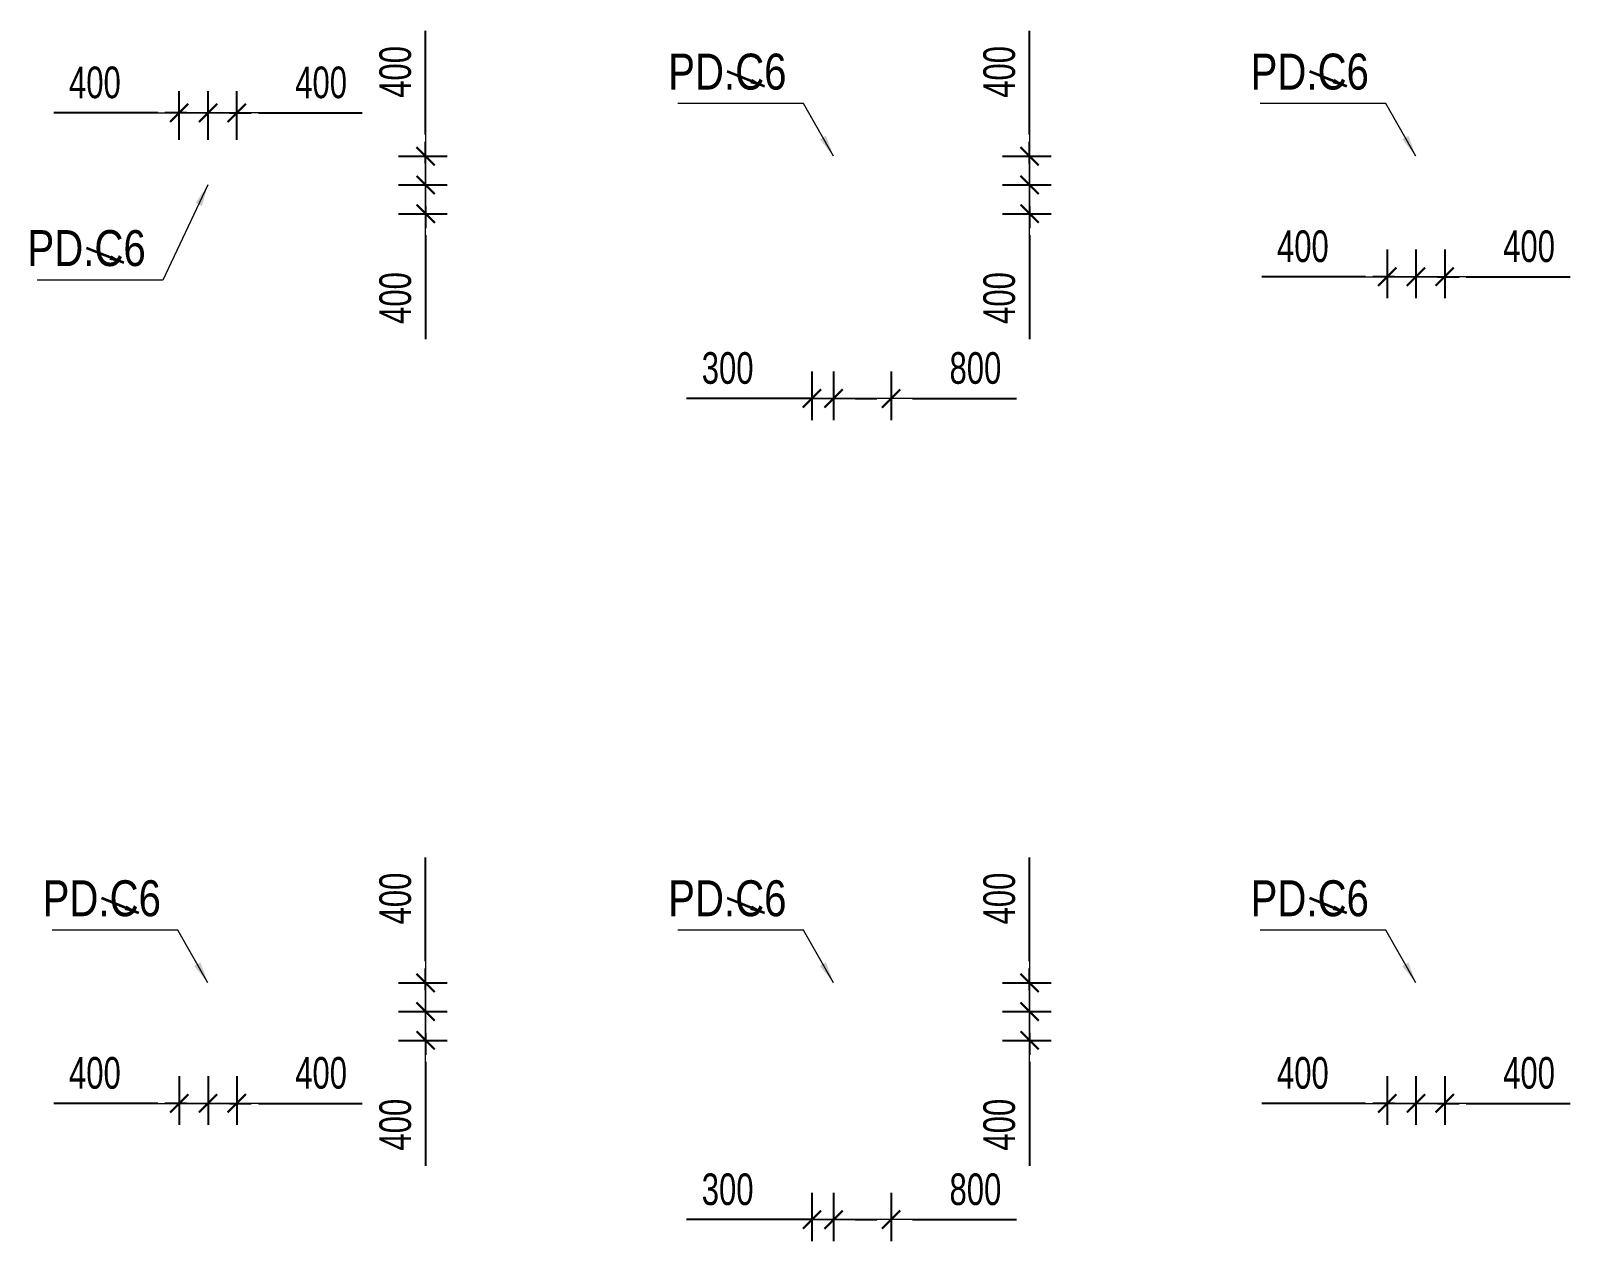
# Model space of a CAD drawing. Header units: millimetres. Extents: x -259680 to 286077, y -1281 to 94455.
# Drawn here: x 6735 to 28145, y 2206 to 19045 of the extents above; entities that cross this region are included whole.
import ezdxf
from ezdxf.enums import TextEntityAlignment as Align

# ---------------------------------------------------------------- set-up
doc = ezdxf.new("R2010")
doc.units = ezdxf.units.MM
doc.layers.get('Defpoints').update_dxf_attribs({"color": 151, "lineweight": 9})
for name, color, linetype, lineweight in [('$0$C1', 20, 'Continuous', 35), ('$1$NDC_S_ANNO', 7, 'Continuous', 20), ('$1$NDC_S_DIM', 1, 'Continuous', 15), ('NDC_S_DIM', 1, 'Continuous', 15)]:
    doc.layers.add(name, color=color, linetype=linetype, lineweight=lineweight)
doc.styles.add('$1$NDC_DIM', font='', dxfattribs={"width": 0.75})
doc.styles.add('$2$ARIAL', font='arial.ttf', dxfattribs={"width": 0.8})
doc.styles.add('NDC_DIM', font='', dxfattribs={"width": 0.75})
doc.styles.get('$1$NDC_DIM').set_extended_font_data('Dotum')
doc.styles.get('NDC_DIM').set_extended_font_data('Dotum')
doc.dimstyles.new('$0$NDC_dim_150', dxfattribs={"dimscale": 150, "dimtxt": 2.2, "dimasz": 1.5, "dimexe": 1.5, "dimexo": 2.5, "dimgap": 1, "dimtad": 1, "dimdec": 0, "dimzin": 0, "dimdsep": 46, "dimtxsty": '$1$NDC_DIM', "dimblk": '$1$DIMMARK', "dimcen": 0.09, "dimdle": 1.2, "dimclrd": 1, "dimclre": 1, "dimclrt": 3, "dimadec": 0, "dimazin": 0, "dimtfac": 1, "dimtdec": 0, "dimtix": 1, "dimtofl": 0, "dimtmove": 0, "dimatfit": 3, "dimfxl": 6, "dimfxlon": 1, "dimtolj": 1, "dimtzin": 0, "dimarcsym": 0})
doc.dimstyles.new('$1$NDC_dim_iso', dxfattribs={"dimtxt": 2.2, "dimasz": 1, "dimexe": 1.5, "dimexo": 2.5, "dimgap": 1, "dimtad": 1, "dimdec": 0, "dimzin": 0, "dimdsep": 46, "dimtxsty": '$1$NDC_DIM', "dimblk": '$1$DIMMARK', "dimcen": 0.09, "dimdle": 1.2, "dimclrd": 1, "dimclre": 1, "dimclrt": 3, "dimadec": 0, "dimazin": 0, "dimtfac": 1, "dimtdec": 0, "dimtix": 1, "dimtofl": 0, "dimtmove": 0, "dimatfit": 3, "dimfxl": 6, "dimfxlon": 1, "dimtolj": 1, "dimtzin": 0, "dimarcsym": 0})
doc.dimstyles.new('NDC_dim_200', dxfattribs={"dimscale": 200, "dimtxt": 2.2, "dimasz": 1.5, "dimexe": 1.5, "dimexo": 2.5, "dimgap": 1, "dimtad": 1, "dimdec": 0, "dimzin": 0, "dimdsep": 46, "dimtxsty": 'NDC_DIM', "dimblk": 'DIMMARK', "dimcen": 0.09, "dimdle": 1.2, "dimclrd": 1, "dimclre": 1, "dimclrt": 3, "dimadec": 0, "dimazin": 0, "dimtfac": 1, "dimtdec": 0, "dimtix": 1, "dimtofl": 0, "dimtmove": 0, "dimatfit": 3, "dimfxl": 6, "dimfxlon": 1, "dimtolj": 1, "dimtzin": 0, "dimarcsym": 0})

# ---------------------------------------------------------------- blocks, each defined once
blk = doc.blocks.new('$1$DIMMARK')
at = {"layer": '$1$NDC_S_DIM', "color": 1}
blk.add_line((-1.5, 0), (1, 0), dxfattribs=at)
at = {"layer": '$1$NDC_S_DIM', "color": 2, "const_width": 0.1}
blk.add_lwpolyline([(-0.424, -0.424), (0.424, 0.424)], dxfattribs=at)
blk = doc.blocks.new('DIMMARK')
at = {"layer": 'NDC_S_DIM', "color": 1}
blk.add_line((-1.5, 0), (1, 0), dxfattribs=at)
at = {"layer": 'NDC_S_DIM', "color": 2, "const_width": 0.1}
blk.add_lwpolyline([(-0.424, -0.424), (0.424, 0.424)], dxfattribs=at)
blk = doc.blocks.new('*D318')
at = {"layer": 'Defpoints', "color": 0, "ltscale": 100, "transparency": 16777216}
for p in [(9600, 17903), (9200, 17028), (9600, 17028)]:
    blk.add_point(p, dxfattribs=at)
at = {"layer": 'NDC_S_DIM', "color": 1, "lineweight": -2, "ltscale": 100, "transparency": 16777216}
for p, q in [((9200, 17528), (9200, 18203)), ((9600, 17528), (9600, 18203)), ((8900, 17903), (8600, 17903)), ((9900, 17903), (11345, 17903))]:
    blk.add_line(p, q, dxfattribs=at)
at = {"layer": 'NDC_S_DIM', "color": 1, "lineweight": -2, "ltscale": 100, "transparency": 16777216, "xscale": 300, "yscale": 300, "zscale": 300}
blk.add_blockref('DIMMARK', (9200, 17903), dxfattribs=at)
at = {"layer": 'NDC_S_DIM', "color": 1, "lineweight": -2, "ltscale": 100, "transparency": 16777216, "xscale": 300, "yscale": 300, "zscale": 300, "rotation": 180}
blk.add_blockref('DIMMARK', (9600, 17903), dxfattribs=at)
at = {"layer": 'NDC_S_DIM', "color": 3, "ltscale": 100, "transparency": 16777216, "insert": (10773, 18324), "char_height": 440, "attachment_point": 5, "style": 'NDC_DIM'}
blk.add_mtext('\\A1;400', dxfattribs=at)
blk = doc.blocks.new('*D319')
at = {"layer": 'Defpoints', "color": 0, "ltscale": 100, "transparency": 16777216}
for p in [(9200, 17903), (8800, 17028), (9200, 17028)]:
    blk.add_point(p, dxfattribs=at)
at = {"layer": 'NDC_S_DIM', "color": 1, "lineweight": -2, "ltscale": 100, "transparency": 16777216}
for p, q in [((8800, 17528), (8800, 18203)), ((9200, 17528), (9200, 18203)), ((8500, 17903), (7055, 17903)), ((9500, 17903), (9800, 17903))]:
    blk.add_line(p, q, dxfattribs=at)
at = {"layer": 'NDC_S_DIM', "color": 1, "lineweight": -2, "ltscale": 100, "transparency": 16777216, "xscale": 300, "yscale": 300, "zscale": 300}
blk.add_blockref('DIMMARK', (8800, 17903), dxfattribs=at)
at = {"layer": 'NDC_S_DIM', "color": 1, "lineweight": -2, "ltscale": 100, "transparency": 16777216, "xscale": 300, "yscale": 300, "zscale": 300, "rotation": 180}
blk.add_blockref('DIMMARK', (9200, 17903), dxfattribs=at)
at = {"layer": 'NDC_S_DIM', "color": 3, "ltscale": 100, "transparency": 16777216, "insert": (7627, 18324), "char_height": 440, "attachment_point": 5, "style": 'NDC_DIM'}
blk.add_mtext('\\A1;400', dxfattribs=at)
blk = doc.blocks.new('*D320')
at = {"layer": 'Defpoints', "color": 0, "ltscale": 100, "transparency": 16777216}
for p in [(11351, 17300), (12227, 17300), (11351, 16900)]:
    blk.add_point(p, dxfattribs=at)
at = {"layer": 'NDC_S_DIM', "color": 1, "lineweight": -2, "ltscale": 100, "transparency": 16777216}
for p, q in [((12227, 17600), (12227, 19045)), ((11851, 17300), (12527, 17300)), ((11851, 16900), (12527, 16900)), ((12227, 16600), (12227, 16300))]:
    blk.add_line(p, q, dxfattribs=at)
at = {"layer": 'NDC_S_DIM', "color": 1, "lineweight": -2, "ltscale": 100, "transparency": 16777216, "xscale": 300, "yscale": 300, "zscale": 300}
for p, rotation in [((12227, 17300), 270), ((12227, 16900), 90)]:
    blk.add_blockref('DIMMARK', p, dxfattribs=dict(at, rotation=rotation))
at = {"layer": 'NDC_S_DIM', "color": 3, "ltscale": 100, "transparency": 16777216, "insert": (11806, 18473), "char_height": 440, "attachment_point": 5, "rotation": 90, "style": 'NDC_DIM'}
blk.add_mtext('\\A1;400', dxfattribs=at)
blk = doc.blocks.new('*D321')
at = {"layer": 'Defpoints', "color": 0, "ltscale": 100, "transparency": 16777216}
for p in [(11351, 16900), (12227, 16900), (11351, 16500)]:
    blk.add_point(p, dxfattribs=at)
at = {"layer": 'NDC_S_DIM', "color": 1, "lineweight": -2, "ltscale": 100, "transparency": 16777216}
for p, q in [((12227, 17200), (12227, 17500)), ((11851, 16900), (12527, 16900)), ((11851, 16500), (12527, 16500)), ((12227, 16200), (12227, 14755))]:
    blk.add_line(p, q, dxfattribs=at)
at = {"layer": 'NDC_S_DIM', "color": 1, "lineweight": -2, "ltscale": 100, "transparency": 16777216, "xscale": 300, "yscale": 300, "zscale": 300}
for p, rotation in [((12227, 16900), 270), ((12227, 16500), 90)]:
    blk.add_blockref('DIMMARK', p, dxfattribs=dict(at, rotation=rotation))
at = {"layer": 'NDC_S_DIM', "color": 3, "ltscale": 100, "transparency": 16777216, "insert": (11806, 15327), "char_height": 440, "attachment_point": 5, "rotation": 90, "style": 'NDC_DIM'}
blk.add_mtext('\\A1;400', dxfattribs=at)
blk = doc.blocks.new('*D324')
at = {"layer": 'Defpoints', "color": 0, "ltscale": 100, "transparency": 16777216}
for p in [(19751, 17300), (20627, 17300), (19751, 16900)]:
    blk.add_point(p, dxfattribs=at)
at = {"layer": 'NDC_S_DIM', "color": 1, "lineweight": -2, "ltscale": 100, "transparency": 16777216}
for p, q in [((20627, 17600), (20627, 19045)), ((20251, 17300), (20927, 17300)), ((20251, 16900), (20927, 16900)), ((20627, 16600), (20627, 16300))]:
    blk.add_line(p, q, dxfattribs=at)
at = {"layer": 'NDC_S_DIM', "color": 1, "lineweight": -2, "ltscale": 100, "transparency": 16777216, "xscale": 300, "yscale": 300, "zscale": 300}
for p, rotation in [((20627, 17300), 270), ((20627, 16900), 90)]:
    blk.add_blockref('DIMMARK', p, dxfattribs=dict(at, rotation=rotation))
at = {"layer": 'NDC_S_DIM', "color": 3, "ltscale": 100, "transparency": 16777216, "insert": (20206, 18473), "char_height": 440, "attachment_point": 5, "rotation": 90, "style": 'NDC_DIM'}
blk.add_mtext('\\A1;400', dxfattribs=at)
blk = doc.blocks.new('*D325')
at = {"layer": 'Defpoints', "color": 0, "ltscale": 100, "transparency": 16777216}
for p in [(19751, 16900), (20627, 16900), (19751, 16500)]:
    blk.add_point(p, dxfattribs=at)
at = {"layer": 'NDC_S_DIM', "color": 1, "lineweight": -2, "ltscale": 100, "transparency": 16777216}
for p, q in [((20627, 17200), (20627, 17500)), ((20251, 16900), (20927, 16900)), ((20251, 16500), (20927, 16500)), ((20627, 16200), (20627, 14755))]:
    blk.add_line(p, q, dxfattribs=at)
at = {"layer": 'NDC_S_DIM', "color": 1, "lineweight": -2, "ltscale": 100, "transparency": 16777216, "xscale": 300, "yscale": 300, "zscale": 300}
for p, rotation in [((20627, 16900), 270), ((20627, 16500), 90)]:
    blk.add_blockref('DIMMARK', p, dxfattribs=dict(at, rotation=rotation))
at = {"layer": 'NDC_S_DIM', "color": 3, "ltscale": 100, "transparency": 16777216, "insert": (20206, 15327), "char_height": 440, "attachment_point": 5, "rotation": 90, "style": 'NDC_DIM'}
blk.add_mtext('\\A1;400', dxfattribs=at)
blk = doc.blocks.new('*D326')
at = {"layer": 'Defpoints', "color": 0, "ltscale": 100, "transparency": 16777216}
for p in [(26000, 16500), (26400, 16500), (26400, 15624)]:
    blk.add_point(p, dxfattribs=at)
at = {"layer": 'NDC_S_DIM', "color": 1, "lineweight": -2, "ltscale": 100, "transparency": 16777216}
for p, q in [((26000, 16000), (26000, 15324)), ((26400, 16000), (26400, 15324)), ((25700, 15624), (25400, 15624)), ((26700, 15624), (28145, 15624))]:
    blk.add_line(p, q, dxfattribs=at)
at = {"layer": 'NDC_S_DIM', "color": 1, "lineweight": -2, "ltscale": 100, "transparency": 16777216, "xscale": 300, "yscale": 300, "zscale": 300}
blk.add_blockref('DIMMARK', (26000, 15624), dxfattribs=at)
at = {"layer": 'NDC_S_DIM', "color": 1, "lineweight": -2, "ltscale": 100, "transparency": 16777216, "xscale": 300, "yscale": 300, "zscale": 300, "rotation": 180}
blk.add_blockref('DIMMARK', (26400, 15624), dxfattribs=at)
at = {"layer": 'NDC_S_DIM', "color": 3, "ltscale": 100, "transparency": 16777216, "insert": (27573, 16045), "char_height": 440, "attachment_point": 5, "style": 'NDC_DIM'}
blk.add_mtext('\\A1;400', dxfattribs=at)
blk = doc.blocks.new('*D327')
at = {"layer": 'Defpoints', "color": 0, "ltscale": 100, "transparency": 16777216}
for p in [(25600, 16500), (26000, 16500), (26000, 15624)]:
    blk.add_point(p, dxfattribs=at)
at = {"layer": 'NDC_S_DIM', "color": 1, "lineweight": -2, "ltscale": 100, "transparency": 16777216}
for p, q in [((25600, 16000), (25600, 15324)), ((26000, 16000), (26000, 15324)), ((25300, 15624), (23855, 15624)), ((26300, 15624), (26600, 15624))]:
    blk.add_line(p, q, dxfattribs=at)
at = {"layer": 'NDC_S_DIM', "color": 1, "lineweight": -2, "ltscale": 100, "transparency": 16777216, "xscale": 300, "yscale": 300, "zscale": 300}
blk.add_blockref('DIMMARK', (25600, 15624), dxfattribs=at)
at = {"layer": 'NDC_S_DIM', "color": 1, "lineweight": -2, "ltscale": 100, "transparency": 16777216, "xscale": 300, "yscale": 300, "zscale": 300, "rotation": 180}
blk.add_blockref('DIMMARK', (26000, 15624), dxfattribs=at)
at = {"layer": 'NDC_S_DIM', "color": 3, "ltscale": 100, "transparency": 16777216, "insert": (24427, 16045), "char_height": 440, "attachment_point": 5, "style": 'NDC_DIM'}
blk.add_mtext('\\A1;400', dxfattribs=at)
blk = doc.blocks.new('*D338')
at = {"layer": 'Defpoints', "color": 0, "ltscale": 100, "transparency": 16777216}
for p in [(9200, 5000), (9600, 5000), (9600, 4124)]:
    blk.add_point(p, dxfattribs=at)
at = {"layer": 'NDC_S_DIM', "color": 1, "lineweight": -2, "ltscale": 100, "transparency": 16777216}
for p, q in [((9200, 4500), (9200, 3824)), ((9600, 4500), (9600, 3824)), ((8900, 4124), (8600, 4124)), ((9900, 4124), (11345, 4124))]:
    blk.add_line(p, q, dxfattribs=at)
at = {"layer": 'NDC_S_DIM', "color": 1, "lineweight": -2, "ltscale": 100, "transparency": 16777216, "xscale": 300, "yscale": 300, "zscale": 300}
blk.add_blockref('DIMMARK', (9200, 4124), dxfattribs=at)
at = {"layer": 'NDC_S_DIM', "color": 1, "lineweight": -2, "ltscale": 100, "transparency": 16777216, "xscale": 300, "yscale": 300, "zscale": 300, "rotation": 180}
blk.add_blockref('DIMMARK', (9600, 4124), dxfattribs=at)
at = {"layer": 'NDC_S_DIM', "color": 3, "ltscale": 100, "transparency": 16777216, "insert": (10773, 4545), "char_height": 440, "attachment_point": 5, "style": 'NDC_DIM'}
blk.add_mtext('\\A1;400', dxfattribs=at)
blk = doc.blocks.new('*D339')
at = {"layer": 'Defpoints', "color": 0, "ltscale": 100, "transparency": 16777216}
for p in [(8800, 5000), (9200, 5000), (9200, 4124)]:
    blk.add_point(p, dxfattribs=at)
at = {"layer": 'NDC_S_DIM', "color": 1, "lineweight": -2, "ltscale": 100, "transparency": 16777216}
for p, q in [((8800, 4500), (8800, 3824)), ((9200, 4500), (9200, 3824)), ((8500, 4124), (7055, 4124)), ((9500, 4124), (9800, 4124))]:
    blk.add_line(p, q, dxfattribs=at)
at = {"layer": 'NDC_S_DIM', "color": 1, "lineweight": -2, "ltscale": 100, "transparency": 16777216, "xscale": 300, "yscale": 300, "zscale": 300}
blk.add_blockref('DIMMARK', (8800, 4124), dxfattribs=at)
at = {"layer": 'NDC_S_DIM', "color": 1, "lineweight": -2, "ltscale": 100, "transparency": 16777216, "xscale": 300, "yscale": 300, "zscale": 300, "rotation": 180}
blk.add_blockref('DIMMARK', (9200, 4124), dxfattribs=at)
at = {"layer": 'NDC_S_DIM', "color": 3, "ltscale": 100, "transparency": 16777216, "insert": (7627, 4545), "char_height": 440, "attachment_point": 5, "style": 'NDC_DIM'}
blk.add_mtext('\\A1;400', dxfattribs=at)
blk = doc.blocks.new('*D340')
at = {"layer": 'Defpoints', "color": 0, "ltscale": 100, "transparency": 16777216}
for p in [(11351, 5800), (12227, 5800), (11351, 5400)]:
    blk.add_point(p, dxfattribs=at)
at = {"layer": 'NDC_S_DIM', "color": 1, "lineweight": -2, "ltscale": 100, "transparency": 16777216}
for p, q in [((12227, 6100), (12227, 7545)), ((11851, 5800), (12527, 5800)), ((11851, 5400), (12527, 5400)), ((12227, 5100), (12227, 4800))]:
    blk.add_line(p, q, dxfattribs=at)
at = {"layer": 'NDC_S_DIM', "color": 1, "lineweight": -2, "ltscale": 100, "transparency": 16777216, "xscale": 300, "yscale": 300, "zscale": 300}
for p, rotation in [((12227, 5800), 270), ((12227, 5400), 90)]:
    blk.add_blockref('DIMMARK', p, dxfattribs=dict(at, rotation=rotation))
at = {"layer": 'NDC_S_DIM', "color": 3, "ltscale": 100, "transparency": 16777216, "insert": (11806, 6973), "char_height": 440, "attachment_point": 5, "rotation": 90, "style": 'NDC_DIM'}
blk.add_mtext('\\A1;400', dxfattribs=at)
blk = doc.blocks.new('*D341')
at = {"layer": 'Defpoints', "color": 0, "ltscale": 100, "transparency": 16777216}
for p in [(11351, 5400), (12227, 5400), (11351, 5000)]:
    blk.add_point(p, dxfattribs=at)
at = {"layer": 'NDC_S_DIM', "color": 1, "lineweight": -2, "ltscale": 100, "transparency": 16777216}
for p, q in [((12227, 5700), (12227, 6000)), ((11851, 5400), (12527, 5400)), ((11851, 5000), (12527, 5000)), ((12227, 4700), (12227, 3255))]:
    blk.add_line(p, q, dxfattribs=at)
at = {"layer": 'NDC_S_DIM', "color": 1, "lineweight": -2, "ltscale": 100, "transparency": 16777216, "xscale": 300, "yscale": 300, "zscale": 300}
for p, rotation in [((12227, 5400), 270), ((12227, 5000), 90)]:
    blk.add_blockref('DIMMARK', p, dxfattribs=dict(at, rotation=rotation))
at = {"layer": 'NDC_S_DIM', "color": 3, "ltscale": 100, "transparency": 16777216, "insert": (11806, 3827), "char_height": 440, "attachment_point": 5, "rotation": 90, "style": 'NDC_DIM'}
blk.add_mtext('\\A1;400', dxfattribs=at)
blk = doc.blocks.new('*D344')
at = {"layer": 'Defpoints', "color": 0, "ltscale": 100, "transparency": 16777216}
for p in [(19751, 5800), (20627, 5800), (19751, 5400)]:
    blk.add_point(p, dxfattribs=at)
at = {"layer": 'NDC_S_DIM', "color": 1, "lineweight": -2, "ltscale": 100, "transparency": 16777216}
for p, q in [((20627, 6100), (20627, 7545)), ((20251, 5800), (20927, 5800)), ((20251, 5400), (20927, 5400)), ((20627, 5100), (20627, 4800))]:
    blk.add_line(p, q, dxfattribs=at)
at = {"layer": 'NDC_S_DIM', "color": 1, "lineweight": -2, "ltscale": 100, "transparency": 16777216, "xscale": 300, "yscale": 300, "zscale": 300}
for p, rotation in [((20627, 5800), 270), ((20627, 5400), 90)]:
    blk.add_blockref('DIMMARK', p, dxfattribs=dict(at, rotation=rotation))
at = {"layer": 'NDC_S_DIM', "color": 3, "ltscale": 100, "transparency": 16777216, "insert": (20206, 6973), "char_height": 440, "attachment_point": 5, "rotation": 90, "style": 'NDC_DIM'}
blk.add_mtext('\\A1;400', dxfattribs=at)
blk = doc.blocks.new('*D345')
at = {"layer": 'Defpoints', "color": 0, "ltscale": 100, "transparency": 16777216}
for p in [(19751, 5400), (20627, 5400), (19751, 5000)]:
    blk.add_point(p, dxfattribs=at)
at = {"layer": 'NDC_S_DIM', "color": 1, "lineweight": -2, "ltscale": 100, "transparency": 16777216}
for p, q in [((20627, 5700), (20627, 6000)), ((20251, 5400), (20927, 5400)), ((20251, 5000), (20927, 5000)), ((20627, 4700), (20627, 3255))]:
    blk.add_line(p, q, dxfattribs=at)
at = {"layer": 'NDC_S_DIM', "color": 1, "lineweight": -2, "ltscale": 100, "transparency": 16777216, "xscale": 300, "yscale": 300, "zscale": 300}
for p, rotation in [((20627, 5400), 270), ((20627, 5000), 90)]:
    blk.add_blockref('DIMMARK', p, dxfattribs=dict(at, rotation=rotation))
at = {"layer": 'NDC_S_DIM', "color": 3, "ltscale": 100, "transparency": 16777216, "insert": (20206, 3827), "char_height": 440, "attachment_point": 5, "rotation": 90, "style": 'NDC_DIM'}
blk.add_mtext('\\A1;400', dxfattribs=at)
blk = doc.blocks.new('*D346')
at = {"layer": 'Defpoints', "color": 0, "ltscale": 100, "transparency": 16777216}
for p in [(26000, 5000), (26400, 5000), (26400, 4124)]:
    blk.add_point(p, dxfattribs=at)
at = {"layer": 'NDC_S_DIM', "color": 1, "lineweight": -2, "ltscale": 100, "transparency": 16777216}
for p, q in [((26000, 4500), (26000, 3824)), ((26400, 4500), (26400, 3824)), ((25700, 4124), (25400, 4124)), ((26700, 4124), (28145, 4124))]:
    blk.add_line(p, q, dxfattribs=at)
at = {"layer": 'NDC_S_DIM', "color": 1, "lineweight": -2, "ltscale": 100, "transparency": 16777216, "xscale": 300, "yscale": 300, "zscale": 300}
blk.add_blockref('DIMMARK', (26000, 4124), dxfattribs=at)
at = {"layer": 'NDC_S_DIM', "color": 1, "lineweight": -2, "ltscale": 100, "transparency": 16777216, "xscale": 300, "yscale": 300, "zscale": 300, "rotation": 180}
blk.add_blockref('DIMMARK', (26400, 4124), dxfattribs=at)
at = {"layer": 'NDC_S_DIM', "color": 3, "ltscale": 100, "transparency": 16777216, "insert": (27573, 4545), "char_height": 440, "attachment_point": 5, "style": 'NDC_DIM'}
blk.add_mtext('\\A1;400', dxfattribs=at)
blk = doc.blocks.new('*D347')
at = {"layer": 'Defpoints', "color": 0, "ltscale": 100, "transparency": 16777216}
for p in [(25600, 5000), (26000, 5000), (26000, 4124)]:
    blk.add_point(p, dxfattribs=at)
at = {"layer": 'NDC_S_DIM', "color": 1, "lineweight": -2, "ltscale": 100, "transparency": 16777216}
for p, q in [((25600, 4500), (25600, 3824)), ((26000, 4500), (26000, 3824)), ((25300, 4124), (23855, 4124)), ((26300, 4124), (26600, 4124))]:
    blk.add_line(p, q, dxfattribs=at)
at = {"layer": 'NDC_S_DIM', "color": 1, "lineweight": -2, "ltscale": 100, "transparency": 16777216, "xscale": 300, "yscale": 300, "zscale": 300}
blk.add_blockref('DIMMARK', (25600, 4124), dxfattribs=at)
at = {"layer": 'NDC_S_DIM', "color": 1, "lineweight": -2, "ltscale": 100, "transparency": 16777216, "xscale": 300, "yscale": 300, "zscale": 300, "rotation": 180}
blk.add_blockref('DIMMARK', (26000, 4124), dxfattribs=at)
at = {"layer": 'NDC_S_DIM', "color": 3, "ltscale": 100, "transparency": 16777216, "insert": (24427, 4545), "char_height": 440, "attachment_point": 5, "style": 'NDC_DIM'}
blk.add_mtext('\\A1;400', dxfattribs=at)
blk = doc.blocks.new('*D1140')
at = {"layer": 'Defpoints', "color": 0, "ltscale": 100, "transparency": 16777216}
for p in [(17900, 14806), (18700, 14806), (18700, 13930)]:
    blk.add_point(p, dxfattribs=at)
at = {"layer": 'NDC_S_DIM', "color": 1, "lineweight": -2, "ltscale": 100, "transparency": 16777216}
for p, q in [((17900, 14306), (17900, 13630)), ((18700, 14306), (18700, 13630)), ((17600, 13930), (17300, 13930)), ((19000, 13930), (20444, 13930))]:
    blk.add_line(p, q, dxfattribs=at)
at = {"layer": 'NDC_S_DIM', "color": 1, "lineweight": -2, "ltscale": 100, "transparency": 16777216, "xscale": 300, "yscale": 300, "zscale": 300}
blk.add_blockref('DIMMARK', (17900, 13930), dxfattribs=at)
at = {"layer": 'NDC_S_DIM', "color": 1, "lineweight": -2, "ltscale": 100, "transparency": 16777216, "xscale": 300, "yscale": 300, "zscale": 300, "rotation": 180}
blk.add_blockref('DIMMARK', (18700, 13930), dxfattribs=at)
at = {"layer": 'NDC_S_DIM', "color": 3, "ltscale": 100, "transparency": 16777216, "insert": (19873, 14351), "char_height": 440, "attachment_point": 5, "style": 'NDC_DIM'}
blk.add_mtext('\\A1;800', dxfattribs=at)
blk = doc.blocks.new('*D1141')
at = {"layer": 'Defpoints', "color": 0, "ltscale": 100, "transparency": 16777216}
for p in [(17600, 14806), (17900, 14806), (17900, 13930)]:
    blk.add_point(p, dxfattribs=at)
at = {"layer": 'NDC_S_DIM', "color": 1, "lineweight": -2, "ltscale": 100, "transparency": 16777216}
for p, q in [((17600, 14306), (17600, 13630)), ((17900, 14306), (17900, 13630)), ((17300, 13930), (15854, 13930)), ((18200, 13930), (18500, 13930))]:
    blk.add_line(p, q, dxfattribs=at)
at = {"layer": 'NDC_S_DIM', "color": 1, "lineweight": -2, "ltscale": 100, "transparency": 16777216, "xscale": 300, "yscale": 300, "zscale": 300}
blk.add_blockref('DIMMARK', (17600, 13930), dxfattribs=at)
at = {"layer": 'NDC_S_DIM', "color": 1, "lineweight": -2, "ltscale": 100, "transparency": 16777216, "xscale": 300, "yscale": 300, "zscale": 300, "rotation": 180}
blk.add_blockref('DIMMARK', (17900, 13930), dxfattribs=at)
at = {"layer": 'NDC_S_DIM', "color": 3, "ltscale": 100, "transparency": 16777216, "insert": (16427, 14351), "char_height": 440, "attachment_point": 5, "style": 'NDC_DIM'}
blk.add_mtext('\\A1;300', dxfattribs=at)
blk = doc.blocks.new('*D1142')
at = {"layer": 'Defpoints', "color": 0, "ltscale": 100, "transparency": 16777216}
for p in [(17900, 3381), (18700, 3381), (18700, 2506)]:
    blk.add_point(p, dxfattribs=at)
at = {"layer": 'NDC_S_DIM', "color": 1, "lineweight": -2, "ltscale": 100, "transparency": 16777216}
for p, q in [((17900, 2881), (17900, 2206)), ((18700, 2881), (18700, 2206)), ((17600, 2506), (17300, 2506)), ((19000, 2506), (20444, 2506))]:
    blk.add_line(p, q, dxfattribs=at)
at = {"layer": 'NDC_S_DIM', "color": 1, "lineweight": -2, "ltscale": 100, "transparency": 16777216, "xscale": 300, "yscale": 300, "zscale": 300}
blk.add_blockref('DIMMARK', (17900, 2506), dxfattribs=at)
at = {"layer": 'NDC_S_DIM', "color": 1, "lineweight": -2, "ltscale": 100, "transparency": 16777216, "xscale": 300, "yscale": 300, "zscale": 300, "rotation": 180}
blk.add_blockref('DIMMARK', (18700, 2506), dxfattribs=at)
at = {"layer": 'NDC_S_DIM', "color": 3, "ltscale": 100, "transparency": 16777216, "insert": (19873, 2926), "char_height": 440, "attachment_point": 5, "style": 'NDC_DIM'}
blk.add_mtext('\\A1;800', dxfattribs=at)
blk = doc.blocks.new('*D1143')
at = {"layer": 'Defpoints', "color": 0, "ltscale": 100, "transparency": 16777216}
for p in [(17600, 3381), (17900, 3381), (17900, 2506)]:
    blk.add_point(p, dxfattribs=at)
at = {"layer": 'NDC_S_DIM', "color": 1, "lineweight": -2, "ltscale": 100, "transparency": 16777216}
for p, q in [((17600, 2881), (17600, 2206)), ((17900, 2881), (17900, 2206)), ((17300, 2506), (15854, 2506)), ((18200, 2506), (18500, 2506))]:
    blk.add_line(p, q, dxfattribs=at)
at = {"layer": 'NDC_S_DIM', "color": 1, "lineweight": -2, "ltscale": 100, "transparency": 16777216, "xscale": 300, "yscale": 300, "zscale": 300}
blk.add_blockref('DIMMARK', (17600, 2506), dxfattribs=at)
at = {"layer": 'NDC_S_DIM', "color": 1, "lineweight": -2, "ltscale": 100, "transparency": 16777216, "xscale": 300, "yscale": 300, "zscale": 300, "rotation": 180}
blk.add_blockref('DIMMARK', (17900, 2506), dxfattribs=at)
at = {"layer": 'NDC_S_DIM', "color": 3, "ltscale": 100, "transparency": 16777216, "insert": (16427, 2926), "char_height": 440, "attachment_point": 5, "style": 'NDC_DIM'}
blk.add_mtext('\\A1;300', dxfattribs=at)
blk = doc.blocks.new('*U220')
at = {"layer": '$1$NDC_S_ANNO', "ltscale": 0.8, "style": '$2$ARIAL', "width": 0.8}
blk.add_attdef('TEN', text='', height=2.5, dxfattribs=at).set_placement((-2.58, 1.03), align=Align.MIDDLE_CENTER)
at = {"layer": '$1$NDC_S_ANNO', "ltscale": 0.8, "style": '$2$ARIAL', "width": 0.8, "flags": 1}
blk.add_attdef('CHU_THICH', text='', height=2.5, dxfattribs=at).set_placement((0, 0), align=Align.MIDDLE_CENTER)
at = {"layer": 'Defpoints'}
blk.add_leader([(0, 0), (-2.58, 1.03)], dimstyle='$1$NDC_dim_iso', override={"dimgap": 0.625, "dimtad": 0}, dxfattribs=at)
blk = doc.blocks.new('$0$co t check')
at = {"layer": '$0$C1', "xscale": 200, "yscale": 200, "zscale": 200}
for p in [(14898, 18271), (22998, 18271), (5987, 15816), (6198, 6771), (14898, 6771), (22998, 6771)]:
    blk.add_blockref('*U220', p, dxfattribs=at).add_auto_attribs({'TEN': 'PD.C6'})
at = {"layer": '$0$C1'}
for points in [[(15859, 17300), (15442, 18032), (13693, 18032)], [(23959, 17300), (23542, 18032), (21793, 18032)], [(7159, 16900), (6531, 15577), (4782, 15577)], [(7159, 5800), (6742, 6532), (4993, 6532)], [(15859, 5800), (15442, 6532), (13693, 6532)], [(23959, 5800), (23542, 6532), (21793, 6532)]]:
    blk.add_leader(points, dimstyle='$0$NDC_dim_150', override={"dimasz": 2, "dimgap": 1, "dimtad": 0}, dxfattribs=at)

msp = doc.modelspace()

# ---------------------------------------------------------------- block references
at = {"layer": '$1$NDC_S_DIM'}
msp.add_blockref('$0$co t check', (2040.6, 0), dxfattribs=at)

# ---------------------------------------------------------------- dimensions: what is measured, and where the dimension line sits
at = {"layer": 'NDC_S_DIM', "ltscale": 100}
for base, p1, p2, picture, middle in [((12226.7, 17300), (11351.2, 16900), (11351.2, 17300), '*D320', (12226.7, 18472.5)), ((20626.7, 17300), (19751.2, 16900), (19751.2, 17300), '*D324', (20626.7, 18472.5)), ((12226.7, 16900), (11351.2, 16500), (11351.2, 16900), '*D321', (12226.7, 15327.5)), ((20626.7, 16900), (19751.2, 16500), (19751.2, 16900), '*D325', (20626.7, 15327.5)), ((12226.7, 5800), (11351.2, 5400), (11351.2, 5800), '*D340', (12226.7, 6972.5)), ((20626.7, 5800), (19751.2, 5400), (19751.2, 5800), '*D344', (20626.7, 6972.5)), ((12226.7, 5400), (11351.2, 5000), (11351.2, 5400), '*D341', (12226.7, 3827.5)), ((20626.7, 5400), (19751.2, 5000), (19751.2, 5400), '*D345', (20626.7, 3827.5))]:
    dim = msp.add_linear_dim(base=base, p1=p1, p2=p2, angle=90, dimstyle='NDC_dim_200', dxfattribs=at)
    dim.commit()
    dim.dimension.update_dxf_attribs({"geometry": picture, "text_midpoint": middle, "dimtype": 160})
for base, p1, p2, picture, middle in [((9200, 17903.3), (8800, 17027.8), (9200, 17027.8), '*D319', (7627.5, 17903.3)), ((9600, 17903.3), (9200, 17027.8), (9600, 17027.8), '*D318', (10772.5, 17903.3)), ((26000, 15624.4), (25600, 16500), (26000, 16500), '*D327', (24427.5, 15624.4)), ((26400, 15624.4), (26000, 16500), (26400, 16500), '*D326', (27572.5, 15624.4)), ((17900, 13930.2), (17600, 14805.8), (17900, 14805.8), '*D1141', (16427, 13930.2)), ((18700, 13930.2), (17900, 14805.8), (18700, 14805.8), '*D1140', (19872.5, 13930.2)), ((9200, 4124.4), (8800, 5000), (9200, 5000), '*D339', (7627.5, 4124.4)), ((9600, 4124.4), (9200, 5000), (9600, 5000), '*D338', (10772.5, 4124.4)), ((26000, 4124.4), (25600, 5000), (26000, 5000), '*D347', (24427.5, 4124.4)), ((26400, 4124.4), (26000, 5000), (26400, 5000), '*D346', (27572.5, 4124.4)), ((17900, 2505.9), (17600, 3381.4), (17900, 3381.4), '*D1143', (16427, 2505.9)), ((18700, 2505.9), (17900, 3381.4), (18700, 3381.4), '*D1142', (19872.5, 2505.9))]:
    dim = msp.add_linear_dim(base=base, p1=p1, p2=p2, dimstyle='NDC_dim_200', dxfattribs=at)
    dim.commit()
    dim.dimension.update_dxf_attribs({"geometry": picture, "text_midpoint": middle, "dimtype": 160})

doc.saveas('drawing.dxf')
